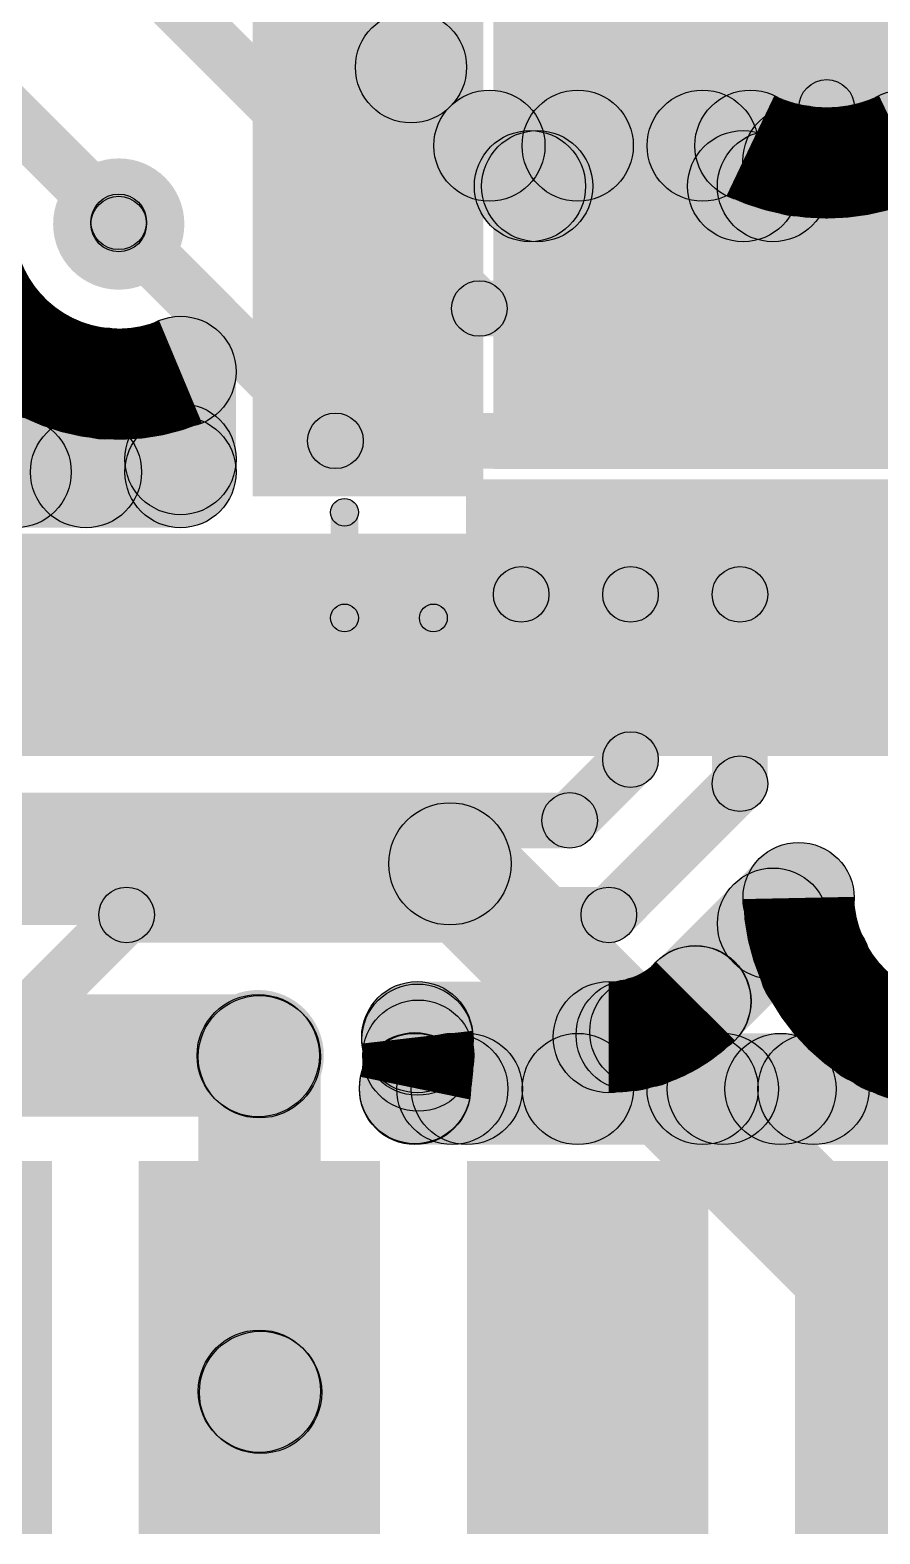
# Model space of a CAD drawing. Header units: millimetres. Extents: x 1.65 to 3.65, y 2.62 to 4.07.
# Drawn here: x 2.2024 to 2.3554, y 3.6634 to 3.934 of the extents above; entities that cross this region are included whole.
import ezdxf

# ---------------------------------------------------------------- set-up
doc = ezdxf.new("R2010")
doc.units = ezdxf.units.MM
doc.header["$MEASUREMENT"] = 0
for name, color, linetype in [('BottomLayer', 5, 'Continuous'), ('TopLayer', 1, 'Continuous'), ('TopOverlay', 2, 'Continuous'), ('TopPaste', 8, 'Continuous'), ('TopSolder', 216, 'Continuous'), ('ViaHoleLayer', 16, 'Continuous')]:
    doc.layers.add(name, color=color, linetype=linetype)

# ---------------------------------------------------------------- blocks, each defined once
blk = doc.blocks.new('ESP32_S2_WROOM_4MB__4')
at = {"layer": 'TopLayer'}
for points in [[(0.31496, 0.18012), (0.37402, 0.18012), (0.37402, 0.14469), (0.31496, 0.14469)], [(0.31496, 0.12106), (0.37402, 0.12106), (0.37402, 0.08563), (0.31496, 0.08563)], [(0.31496, 0.06201), (0.37402, 0.06201), (0.37402, 0.02657), (0.31496, 0.02657)]]:
    blk.add_hatch(color=1, dxfattribs=at).paths.add_polyline_path(points)
at = {"layer": 'TopPaste'}
for points in [[(0.31496, 0.18012), (0.37402, 0.18012), (0.37402, 0.14469), (0.31496, 0.14469)], [(0.31496, 0.12106), (0.37402, 0.12106), (0.37402, 0.08563), (0.31496, 0.08563)], [(0.31496, 0.06201), (0.37402, 0.06201), (0.37402, 0.02657), (0.31496, 0.02657)]]:
    blk.add_hatch(color=8, dxfattribs=at).paths.add_polyline_path(points)
at = {"layer": 'TopSolder'}
for points in [[(0.31096, 0.24317), (0.37802, 0.24317), (0.37802, 0.19974), (0.31096, 0.19974)], [(0.31096, 0.18412), (0.37802, 0.18412), (0.37802, 0.14069), (0.31096, 0.14069)], [(0.31096, 0.12506), (0.37802, 0.12506), (0.37802, 0.08163), (0.31096, 0.08163)], [(0.31096, 0.06601), (0.37802, 0.06601), (0.37802, 0.02257), (0.31096, 0.02257)]]:
    blk.add_hatch(color=216, dxfattribs=at).paths.add_polyline_path(points)
blk = doc.blocks.new('CP2102N_A02_GQFN24R_32')
at = {"layer": 'TopLayer'}
for points in [[(-0.05512, 0.06004), (-0.05512, 0.0935), (-0.04331, 0.0935), (-0.04331, 0.06004)], [(-0.03543, 0.06004), (-0.03543, 0.0935), (-0.02362, 0.0935), (-0.02362, 0.06004)], [(-0.01575, 0.06004), (-0.01575, 0.0935), (-0.00394, 0.0935), (-0.00394, 0.06004)], [(0.00394, 0.06004), (0.00394, 0.0935), (0.01575, 0.0935), (0.01575, 0.06004)], [(0.02362, 0.06004), (0.02362, 0.0935), (0.03543, 0.0935), (0.03543, 0.06004)], [(0.04331, 0.06004), (0.04331, 0.0935), (0.05512, 0.0935), (0.05512, 0.06004)], [(-0.0935, 0.05512), (-0.06004, 0.05512), (-0.06004, 0.04331), (-0.0935, 0.04331)], [(0.06004, 0.05512), (0.0935, 0.05512), (0.0935, 0.04331), (0.06004, 0.04331)], [(-0.0502, -0.0502), (-0.0502, 0.0502), (0.0502, 0.0502), (0.0502, -0.0502)], [(-0.0935, 0.03543), (-0.06004, 0.03543), (-0.06004, 0.02362), (-0.0935, 0.02362)], [(0.06004, 0.03543), (0.0935, 0.03543), (0.0935, 0.02362), (0.06004, 0.02362)], [(-0.0935, 0.01575), (-0.06004, 0.01575), (-0.06004, 0.00394), (-0.0935, 0.00394)], [(0.06004, 0.01575), (0.0935, 0.01575), (0.0935, 0.00394), (0.06004, 0.00394)], [(-0.0935, -0.00394), (-0.06004, -0.00394), (-0.06004, -0.01575), (-0.0935, -0.01575)], [(0.06004, -0.00394), (0.0935, -0.00394), (0.0935, -0.01575), (0.06004, -0.01575)], [(-0.0935, -0.02362), (-0.06004, -0.02362), (-0.06004, -0.03543), (-0.0935, -0.03543)], [(0.06004, -0.02362), (0.0935, -0.02362), (0.0935, -0.03543), (0.06004, -0.03543)], [(-0.0935, -0.04331), (-0.06004, -0.04331), (-0.06004, -0.05512), (-0.0935, -0.05512)], [(0.06004, -0.04331), (0.0935, -0.04331), (0.0935, -0.05512), (0.06004, -0.05512)], [(-0.05512, -0.0935), (-0.05512, -0.06004), (-0.04331, -0.06004), (-0.04331, -0.0935)], [(-0.03543, -0.0935), (-0.03543, -0.06004), (-0.02362, -0.06004), (-0.02362, -0.0935)], [(-0.01575, -0.0935), (-0.01575, -0.06004), (-0.00394, -0.06004), (-0.00394, -0.0935)], [(0.00394, -0.0935), (0.00394, -0.06004), (0.01575, -0.06004), (0.01575, -0.0935)], [(0.02362, -0.0935), (0.02362, -0.06004), (0.03543, -0.06004), (0.03543, -0.0935)], [(0.04331, -0.0935), (0.04331, -0.06004), (0.05512, -0.06004), (0.05512, -0.0935)]]:
    blk.add_hatch(color=1, dxfattribs=at).paths.add_polyline_path(points)
at = {"layer": 'TopOverlay'}
h = blk.add_hatch(color=2, dxfattribs=at)
edge = h.paths.add_edge_path()
edge.add_arc((-0.081, 0.081), 0.0025, 0, 360)
h = blk.add_hatch(color=2, dxfattribs=at)
edge = h.paths.add_edge_path()
edge.add_arc((-0.081, 0.081), 0.0025, 0, 360)
for points in [[(-0.065, 0.0835), (-0.065, 0.0785), (-0.081, 0.0785), (-0.081, 0.0835)], [(0.081, 0.0835), (0.081, 0.0785), (0.065, 0.0785), (0.065, 0.0835)], [(-0.0835, 0.081), (-0.0785, 0.081), (-0.0785, 0.062), (-0.0835, 0.062)], [(0.0785, 0.081), (0.0835, 0.081), (0.0835, 0.062), (0.0785, 0.062)], [(-0.0835, -0.062), (-0.0785, -0.062), (-0.0785, -0.081), (-0.0835, -0.081)], [(0.0785, -0.062), (0.0835, -0.062), (0.0835, -0.081), (0.0785, -0.081)], [(-0.065, -0.0785), (-0.065, -0.0835), (-0.081, -0.0835), (-0.081, -0.0785)], [(0.081, -0.0785), (0.081, -0.0835), (0.065, -0.0835), (0.065, -0.0785)]]:
    blk.add_hatch(color=2, dxfattribs=at).paths.add_polyline_path(points)
h = blk.add_hatch(color=2, dxfattribs=at)
edge = h.paths.add_edge_path()
edge.add_arc((-0.065, 0.081), 0.0025, 0, 360)
h = blk.add_hatch(color=2, dxfattribs=at)
edge = h.paths.add_edge_path()
edge.add_arc((0.065, 0.081), 0.0025, 0, 360)
h = blk.add_hatch(color=2, dxfattribs=at)
edge = h.paths.add_edge_path()
edge.add_arc((0.081, 0.081), 0.0025, 0, 360)
h = blk.add_hatch(color=2, dxfattribs=at)
edge = h.paths.add_edge_path()
edge.add_arc((0.081, 0.081), 0.0025, 0, 360)
h = blk.add_hatch(color=2, dxfattribs=at)
edge = h.paths.add_edge_path()
edge.add_arc((-0.081, 0.062), 0.0025, 0, 360)
h = blk.add_hatch(color=2, dxfattribs=at)
edge = h.paths.add_edge_path()
edge.add_arc((0.081, 0.062), 0.0025, 0, 360)
h = blk.add_hatch(color=2, dxfattribs=at)
edge = h.paths.add_edge_path()
edge.add_arc((-0.104, 0.048), 0.00427, 0, 360)
h = blk.add_hatch(color=2, dxfattribs=at)
edge = h.paths.add_edge_path()
edge.add_arc((-0.1, 0.048), 0.00427, 0, 360)
h = blk.add_hatch(color=2, dxfattribs=at)
edge = h.paths.add_edge_path()
edge.add_arc((-0.081, -0.062), 0.0025, 0, 360)
h = blk.add_hatch(color=2, dxfattribs=at)
edge = h.paths.add_edge_path()
edge.add_arc((0.081, -0.062), 0.0025, 0, 360)
h = blk.add_hatch(color=2, dxfattribs=at)
edge = h.paths.add_edge_path()
edge.add_arc((-0.081, -0.081), 0.0025, 0, 360)
h = blk.add_hatch(color=2, dxfattribs=at)
edge = h.paths.add_edge_path()
edge.add_arc((-0.081, -0.081), 0.0025, 0, 360)
h = blk.add_hatch(color=2, dxfattribs=at)
edge = h.paths.add_edge_path()
edge.add_arc((-0.065, -0.081), 0.0025, 0, 360)
h = blk.add_hatch(color=2, dxfattribs=at)
edge = h.paths.add_edge_path()
edge.add_arc((0.065, -0.081), 0.0025, 0, 360)
h = blk.add_hatch(color=2, dxfattribs=at)
edge = h.paths.add_edge_path()
edge.add_arc((0.081, -0.081), 0.0025, 0, 360)
h = blk.add_hatch(color=2, dxfattribs=at)
edge = h.paths.add_edge_path()
edge.add_arc((0.081, -0.081), 0.0025, 0, 360)
at = {"layer": 'TopPaste'}
for points in [[(-0.05512, 0.06004), (-0.05512, 0.0935), (-0.04331, 0.0935), (-0.04331, 0.06004)], [(-0.03543, 0.06004), (-0.03543, 0.0935), (-0.02362, 0.0935), (-0.02362, 0.06004)], [(-0.01575, 0.06004), (-0.01575, 0.0935), (-0.00394, 0.0935), (-0.00394, 0.06004)], [(0.00394, 0.06004), (0.00394, 0.0935), (0.01575, 0.0935), (0.01575, 0.06004)], [(0.02362, 0.06004), (0.02362, 0.0935), (0.03543, 0.0935), (0.03543, 0.06004)], [(0.04331, 0.06004), (0.04331, 0.0935), (0.05512, 0.0935), (0.05512, 0.06004)], [(-0.0935, 0.05512), (-0.06004, 0.05512), (-0.06004, 0.04331), (-0.0935, 0.04331)], [(0.06004, 0.05512), (0.0935, 0.05512), (0.0935, 0.04331), (0.06004, 0.04331)], [(-0.0502, -0.0502), (-0.0502, 0.0502), (0.0502, 0.0502), (0.0502, -0.0502)], [(-0.0935, 0.03543), (-0.06004, 0.03543), (-0.06004, 0.02362), (-0.0935, 0.02362)], [(0.06004, 0.03543), (0.0935, 0.03543), (0.0935, 0.02362), (0.06004, 0.02362)], [(-0.0935, 0.01575), (-0.06004, 0.01575), (-0.06004, 0.00394), (-0.0935, 0.00394)], [(0.06004, 0.01575), (0.0935, 0.01575), (0.0935, 0.00394), (0.06004, 0.00394)], [(-0.0935, -0.00394), (-0.06004, -0.00394), (-0.06004, -0.01575), (-0.0935, -0.01575)], [(0.06004, -0.00394), (0.0935, -0.00394), (0.0935, -0.01575), (0.06004, -0.01575)], [(-0.0935, -0.02362), (-0.06004, -0.02362), (-0.06004, -0.03543), (-0.0935, -0.03543)], [(0.06004, -0.02362), (0.0935, -0.02362), (0.0935, -0.03543), (0.06004, -0.03543)], [(-0.0935, -0.04331), (-0.06004, -0.04331), (-0.06004, -0.05512), (-0.0935, -0.05512)], [(0.06004, -0.04331), (0.0935, -0.04331), (0.0935, -0.05512), (0.06004, -0.05512)], [(-0.05512, -0.0935), (-0.05512, -0.06004), (-0.04331, -0.06004), (-0.04331, -0.0935)], [(-0.03543, -0.0935), (-0.03543, -0.06004), (-0.02362, -0.06004), (-0.02362, -0.0935)], [(-0.01575, -0.0935), (-0.01575, -0.06004), (-0.00394, -0.06004), (-0.00394, -0.0935)], [(0.00394, -0.0935), (0.00394, -0.06004), (0.01575, -0.06004), (0.01575, -0.0935)], [(0.02362, -0.0935), (0.02362, -0.06004), (0.03543, -0.06004), (0.03543, -0.0935)], [(0.04331, -0.0935), (0.04331, -0.06004), (0.05512, -0.06004), (0.05512, -0.0935)]]:
    blk.add_hatch(color=8, dxfattribs=at).paths.add_polyline_path(points)
at = {"layer": 'TopSolder'}
for points in [[(-0.05912, 0.05604), (-0.05912, 0.0975), (-0.03931, 0.0975), (-0.03931, 0.05604)], [(-0.03943, 0.05604), (-0.03943, 0.0975), (-0.01962, 0.0975), (-0.01962, 0.05604)], [(-0.01975, 0.05604), (-0.01975, 0.0975), (0.00006, 0.0975), (0.00006, 0.05604)], [(-0.00006, 0.05604), (-0.00006, 0.0975), (0.01975, 0.0975), (0.01975, 0.05604)], [(0.01962, 0.05604), (0.01962, 0.0975), (0.03943, 0.0975), (0.03943, 0.05604)], [(0.03931, 0.05604), (0.03931, 0.0975), (0.05912, 0.0975), (0.05912, 0.05604)], [(-0.0975, 0.05912), (-0.05604, 0.05912), (-0.05604, 0.03931), (-0.0975, 0.03931)], [(0.05604, 0.05912), (0.0975, 0.05912), (0.0975, 0.03931), (0.05604, 0.03931)], [(-0.0542, -0.0542), (-0.0542, 0.0542), (0.0542, 0.0542), (0.0542, -0.0542)], [(-0.0975, 0.03943), (-0.05604, 0.03943), (-0.05604, 0.01962), (-0.0975, 0.01962)], [(0.05604, 0.03943), (0.0975, 0.03943), (0.0975, 0.01962), (0.05604, 0.01962)], [(-0.0975, 0.01975), (-0.05604, 0.01975), (-0.05604, -0.00006), (-0.0975, -0.00006)], [(0.05604, 0.01975), (0.0975, 0.01975), (0.0975, -0.00006), (0.05604, -0.00006)], [(-0.0975, 0.00006), (-0.05604, 0.00006), (-0.05604, -0.01975), (-0.0975, -0.01975)], [(0.05604, 0.00006), (0.0975, 0.00006), (0.0975, -0.01975), (0.05604, -0.01975)], [(-0.0975, -0.01962), (-0.05604, -0.01962), (-0.05604, -0.03943), (-0.0975, -0.03943)], [(0.05604, -0.01962), (0.0975, -0.01962), (0.0975, -0.03943), (0.05604, -0.03943)], [(-0.0975, -0.03931), (-0.05604, -0.03931), (-0.05604, -0.05912), (-0.0975, -0.05912)], [(0.05604, -0.03931), (0.0975, -0.03931), (0.0975, -0.05912), (0.05604, -0.05912)], [(-0.05912, -0.0975), (-0.05912, -0.05604), (-0.03931, -0.05604), (-0.03931, -0.0975)], [(-0.03943, -0.0975), (-0.03943, -0.05604), (-0.01962, -0.05604), (-0.01962, -0.0975)], [(-0.01975, -0.0975), (-0.01975, -0.05604), (0.00006, -0.05604), (0.00006, -0.0975)], [(-0.00006, -0.0975), (-0.00006, -0.05604), (0.01975, -0.05604), (0.01975, -0.0975)], [(0.01962, -0.0975), (0.01962, -0.05604), (0.03943, -0.05604), (0.03943, -0.0975)], [(0.03931, -0.0975), (0.03931, -0.05604), (0.05912, -0.05604), (0.05912, -0.0975)]]:
    blk.add_hatch(color=216, dxfattribs=at).paths.add_polyline_path(points)
at = {"layer": 'TopOverlay', "const_width": 0.00854}
blk.add_lwpolyline([(-0.1, 0.048, 1), (-0.104, 0.048, 1)], format="xyb", close=True, dxfattribs=at)
at = {"layer": 'TopOverlay'}
for centre, radius in [((-0.081, 0.081), 0.0025), ((-0.081, 0.081), 0.0025), ((-0.065, 0.081), 0.0025), ((0.065, 0.081), 0.0025), ((0.081, 0.081), 0.0025), ((0.081, 0.081), 0.0025), ((-0.081, 0.062), 0.0025), ((0.081, 0.062), 0.0025), ((-0.104, 0.048), 0.00427), ((-0.1, 0.048), 0.00427), ((-0.081, -0.062), 0.0025), ((0.081, -0.062), 0.0025), ((-0.081, -0.081), 0.0025), ((-0.081, -0.081), 0.0025), ((-0.065, -0.081), 0.0025), ((0.065, -0.081), 0.0025), ((0.081, -0.081), 0.0025), ((0.081, -0.081), 0.0025)]:
    blk.add_circle(centre, radius, dxfattribs=at)

msp = doc.modelspace()

# ---------------------------------------------------------------- hatches: boundary and pattern name
at = {"layer": 'BottomLayer'}
for points in [[(2.288, 3.9302), (2.3579, 3.9302), (2.3579, 4.0322), (2.288, 4.0322)], [(2.281, 3.92731), (2.261, 3.92731), (2.261, 3.97534), (2.281, 3.97534)], [(2.23864, 3.94553), (2.25278, 3.95967), (2.27807, 3.93438), (2.26393, 3.92024)], [(2.21346, 3.94666), (2.22054, 3.95374), (2.28682, 3.88745), (2.27975, 3.88038)], [(2.3508, 3.92009), (2.3408, 3.92009), (2.3408, 3.9419), (2.3508, 3.9419)], [(2.28511, 3.9032), (2.28511, 3.9232), (2.33208, 3.9232), (2.33208, 3.9032)], [(2.27804, 3.90613), (2.29218, 3.92027), (2.29947, 3.91298), (2.28533, 3.89884)], [(2.30078, 3.89884), (2.28664, 3.91298), (2.29393, 3.92027), (2.30807, 3.90613)], [(2.31641, 3.90613), (2.33055, 3.92027), (2.33784, 3.91298), (2.3237, 3.89884)], [(2.34321, 3.89884), (2.32906, 3.91298), (2.33365, 3.91757), (2.34779, 3.90343)], [(2.2924, 3.89591), (2.2924, 3.91591), (2.45198, 3.91591), (2.45198, 3.89591)], [(2.21486, 3.89556), (2.22194, 3.90264), (2.26094, 3.86364), (2.25386, 3.85656)], [(2.28329, 3.87891), (2.28329, 3.88891), (2.47058, 3.88891), (2.47058, 3.87891)], [(2.2574, 3.8551), (2.2574, 3.8651), (2.49185, 3.8651), (2.49185, 3.8551)], [(2.06449, 3.80341), (2.06449, 3.84341), (2.50041, 3.84341), (2.50041, 3.80341)], [(2.12125, 3.773), (2.12125, 3.795), (2.278, 3.795), (2.278, 3.773)], [(2.27022, 3.77622), (2.28578, 3.79178), (2.39078, 3.68678), (2.37522, 3.67122)], [(2.1525, 3.7385), (2.1525, 3.7605), (2.2435, 3.7605), (2.2435, 3.7385)]]:
    msp.add_hatch(color=5, dxfattribs=at).paths.add_polyline_path(points)
h = msp.add_hatch(color=5, dxfattribs=at)
edge = h.paths.add_edge_path()
edge.add_arc((2.3458, 3.9419), 0.01181, 0, 360)
h = msp.add_hatch(color=5, dxfattribs=at)
edge = h.paths.add_edge_path()
edge.add_arc((2.271, 3.92731), 0.01, 0, 360)
h = msp.add_hatch(color=5, dxfattribs=at)
edge = h.paths.add_edge_path()
edge.add_arc((2.271, 3.92731), 0.01, 0, 360)
h = msp.add_hatch(color=5, dxfattribs=at)
edge = h.paths.add_edge_path()
edge.add_arc((2.28511, 3.9132), 0.01, 0, 360)
h = msp.add_hatch(color=5, dxfattribs=at)
edge = h.paths.add_edge_path()
edge.add_arc((2.28511, 3.9132), 0.01, 0, 360)
h = msp.add_hatch(color=5, dxfattribs=at)
edge = h.paths.add_edge_path()
edge.add_arc((2.301, 3.9132), 0.01, 0, 360)
h = msp.add_hatch(color=5, dxfattribs=at)
edge = h.paths.add_edge_path()
edge.add_arc((2.32348, 3.9132), 0.01, 0, 360)
h = msp.add_hatch(color=5, dxfattribs=at)
edge = h.paths.add_edge_path()
edge.add_arc((2.33208, 3.9132), 0.01, 0, 360)
h = msp.add_hatch(color=5, dxfattribs=at)
edge = h.paths.add_edge_path()
edge.add_arc((2.33208, 3.9132), 0.01, 0, 360)
h = msp.add_hatch(color=5, dxfattribs=at)
edge = h.paths.add_edge_path()
edge.add_arc((2.3458, 3.92009), 0.005, 0, 360)
h = msp.add_hatch(color=5, dxfattribs=at)
edge = h.paths.add_edge_path()
edge.add_arc((2.35952, 3.9132), 0.01, 0, 360)
h = msp.add_hatch(color=5, dxfattribs=at)
edge = h.paths.add_edge_path()
edge.add_arc((2.35952, 3.9132), 0.01, 0, 360)
h = msp.add_hatch(color=5, dxfattribs=at)
edge = h.paths.add_edge_path()
edge.add_arc((2.34072, 3.9105), 0.01, 0, 360)
h = msp.add_hatch(color=5, dxfattribs=at)
edge = h.paths.add_edge_path()
edge.add_arc((2.2924, 3.90591), 0.01, 0, 360)
h = msp.add_hatch(color=5, dxfattribs=at)
edge = h.paths.add_edge_path()
edge.add_arc((2.2924, 3.90591), 0.01, 0, 360)
h = msp.add_hatch(color=5, dxfattribs=at)
edge = h.paths.add_edge_path()
edge.add_arc((2.29371, 3.90591), 0.01, 0, 360)
h = msp.add_hatch(color=5, dxfattribs=at)
edge = h.paths.add_edge_path()
edge.add_arc((2.33077, 3.90591), 0.01, 0, 360)
h = msp.add_hatch(color=5, dxfattribs=at)
edge = h.paths.add_edge_path()
edge.add_arc((2.33613, 3.90591), 0.01, 0, 360)
h = msp.add_hatch(color=5, dxfattribs=at)
edge = h.paths.add_edge_path()
edge.add_arc((2.2184, 3.8991), 0.01181, 0, 360)
h = msp.add_hatch(color=5, dxfattribs=at)
edge = h.paths.add_edge_path()
edge.add_arc((2.2184, 3.8991), 0.005, 0, 360)
h = msp.add_hatch(color=5, dxfattribs=at)
edge = h.paths.add_edge_path()
edge.add_arc((2.28329, 3.88391), 0.005, 0, 360)
h = msp.add_hatch(color=5, dxfattribs=at)
edge = h.paths.add_edge_path()
edge.add_arc((2.28329, 3.88391), 0.005, 0, 360)
h = msp.add_hatch(color=5, dxfattribs=at)
edge = h.paths.add_edge_path()
edge.add_arc((2.2574, 3.8601), 0.005, 0, 360)
h = msp.add_hatch(color=5, dxfattribs=at)
edge = h.paths.add_edge_path()
edge.add_arc((2.2574, 3.8601), 0.005, 0, 360)
h = msp.add_hatch(color=5, dxfattribs=at)
edge = h.paths.add_edge_path()
edge.add_arc((2.278, 3.784), 0.011, 0, 360)
h = msp.add_hatch(color=5, dxfattribs=at)
edge = h.paths.add_edge_path()
edge.add_arc((2.278, 3.784), 0.011, 0, 360)
h = msp.add_hatch(color=5, dxfattribs=at)
edge = h.paths.add_edge_path()
edge.add_arc((2.2435, 3.7495), 0.01181, 0, 360)
h = msp.add_hatch(color=5, dxfattribs=at)
edge = h.paths.add_edge_path()
edge.add_arc((2.2435, 3.7495), 0.011, 0, 360)
at = {"layer": 'TopLayer'}
h = msp.add_hatch(color=1, dxfattribs=at)
edge = h.paths.add_edge_path()
edge.add_arc((2.3458, 3.9419), 0.01181, 0, 360)
for points in [[(2.18736, 3.92346), (2.19444, 3.93054), (2.22194, 3.90304), (2.21486, 3.89596)], [(2.1549, 3.89793), (2.16905, 3.91207), (2.21958, 3.86154), (2.20543, 3.8474)], [(2.2234, 3.8991), (2.2134, 3.8991), (2.2134, 3.8995), (2.2234, 3.8995)], [(2.20691, 3.8474), (2.19277, 3.86154), (2.20871, 3.87748), (2.22285, 3.86334)], [(2.23952, 3.85681), (2.21952, 3.85681), (2.21952, 3.87252), (2.23952, 3.87252)], [(2.23952, 3.85681), (2.21952, 3.85681), (2.21952, 3.87252), (2.23952, 3.87252)], [(2.16747, 3.84447), (2.16747, 3.86447), (2.22952, 3.86447), (2.22952, 3.84447)], [(2.16747, 3.82747), (2.16747, 3.83747), (2.29082, 3.83747), (2.29082, 3.82747)], [(2.3155, 3.80276), (2.3055, 3.80276), (2.3055, 3.83247), (2.3155, 3.83247)], [(2.33519, 3.79841), (2.32519, 3.79841), (2.32519, 3.83247), (2.33519, 3.83247)], [(2.30309, 3.78828), (2.29601, 3.79535), (2.30697, 3.8063), (2.31404, 3.79923)], [(2.31013, 3.77128), (2.30306, 3.77835), (2.32665, 3.80194), (2.33372, 3.79487)], [(2.19481, 3.78681), (2.19481, 3.79681), (2.29955, 3.79681), (2.29955, 3.78681)], [(2.32926, 3.75222), (2.31512, 3.76636), (2.33368, 3.78493), (2.34782, 3.77079)], [(2.21981, 3.76981), (2.21981, 3.77981), (2.30659, 3.77981), (2.30659, 3.76981)], [(2.32908, 3.76618), (2.34322, 3.78033), (2.3508, 3.77274), (2.33666, 3.7586)], [(2.1914, 3.73933), (2.18433, 3.7464), (2.21628, 3.77835), (2.22335, 3.77128)], [(2.27212, 3.74281), (2.27212, 3.76281), (2.30659, 3.76281), (2.30659, 3.74281)], [(2.30609, 3.74674), (2.32023, 3.76089), (2.33054, 3.75058), (2.3164, 3.73643)], [(2.3505, 3.73643), (2.33636, 3.75058), (2.347, 3.76122), (2.36115, 3.74707)], [(2.2651, 3.74531), (2.27924, 3.75945), (2.28812, 3.75058), (2.27397, 3.73643)], [(2.30808, 3.73643), (2.29394, 3.75058), (2.30363, 3.76027), (2.31777, 3.74613)], [(2.34971, 3.74555), (2.36385, 3.75969), (2.37297, 3.75058), (2.35883, 3.73643)], [(2.23572, 3.74172), (2.25128, 3.75728), (2.25149, 3.75707), (2.23593, 3.74151)], [(2.27171, 3.7335), (2.27171, 3.7535), (2.27844, 3.7535), (2.27844, 3.7335)], [(2.27171, 3.7335), (2.27171, 3.7535), (2.27844, 3.7535), (2.27844, 3.7335)], [(2.27844, 3.7335), (2.27844, 3.7535), (2.32712, 3.7535), (2.32712, 3.7335)], [(2.32712, 3.7335), (2.32712, 3.7535), (2.3375, 3.7535), (2.3375, 3.7335)], [(2.32712, 3.7335), (2.32712, 3.7535), (2.3375, 3.7535), (2.3375, 3.7335)], [(2.3375, 3.7335), (2.3375, 3.7535), (2.38617, 3.7535), (2.38617, 3.7335)], [(2.25471, 3.68912), (2.23271, 3.68912), (2.23271, 3.74929), (2.25471, 3.74929)], [(2.23593, 3.68134), (2.25149, 3.69689), (2.2517, 3.69668), (2.23614, 3.68113)]]:
    msp.add_hatch(color=1, dxfattribs=at).paths.add_polyline_path(points)
h = msp.add_hatch(color=1, dxfattribs=at)
edge = h.paths.add_edge_path()
edge.add_arc((2.2184, 3.8991), 0.01181, 0, 360)
h = msp.add_hatch(color=1, dxfattribs=at)
edge = h.paths.add_edge_path()
edge.add_arc((2.2184, 3.8995), 0.005, 0, 360)
h = msp.add_hatch(color=1, dxfattribs=at)
edge = h.paths.add_edge_path()
edge.add_arc((2.2184, 3.8995), 0.005, 0, 360)
h = msp.add_hatch(color=1, dxfattribs=at)
edge = h.paths.add_edge_path()
edge.add_arc((2.2184, 3.8991), 0.005, 0, 360)
h = msp.add_hatch(color=1, dxfattribs=at)
edge = h.paths.add_edge_path()
edge.add_arc((2.22952, 3.87252), 0.01, 0, 360)
h = msp.add_hatch(color=1, dxfattribs=at)
edge = h.paths.add_edge_path()
edge.add_arc((2.22952, 3.87252), 0.01, 0, 360)
h = msp.add_hatch(color=1, dxfattribs=at)
edge = h.paths.add_edge_path()
edge.add_arc((2.22952, 3.87252), 0.01, 0, 360)
h = msp.add_hatch(color=1, dxfattribs=at)
edge = h.paths.add_edge_path()
edge.add_arc((2.21578, 3.87041), 0.01, 0, 360)
h = msp.add_hatch(color=1, dxfattribs=at)
edge = h.paths.add_edge_path()
edge.add_arc((2.22952, 3.85681), 0.01, 0, 360)
h = msp.add_hatch(color=1, dxfattribs=at)
edge = h.paths.add_edge_path()
edge.add_arc((2.22952, 3.85681), 0.01, 0, 360)
h = msp.add_hatch(color=1, dxfattribs=at)
edge = h.paths.add_edge_path()
edge.add_arc((2.19984, 3.85447), 0.01, 0, 360)
h = msp.add_hatch(color=1, dxfattribs=at)
edge = h.paths.add_edge_path()
edge.add_arc((2.21251, 3.85447), 0.01, 0, 360)
h = msp.add_hatch(color=1, dxfattribs=at)
edge = h.paths.add_edge_path()
edge.add_arc((2.22952, 3.85447), 0.01, 0, 360)
h = msp.add_hatch(color=1, dxfattribs=at)
edge = h.paths.add_edge_path()
edge.add_arc((2.29082, 3.83247), 0.005, 0, 360)
h = msp.add_hatch(color=1, dxfattribs=at)
edge = h.paths.add_edge_path()
edge.add_arc((2.3105, 3.83247), 0.005, 0, 360)
h = msp.add_hatch(color=1, dxfattribs=at)
edge = h.paths.add_edge_path()
edge.add_arc((2.33019, 3.83247), 0.005, 0, 360)
h = msp.add_hatch(color=1, dxfattribs=at)
edge = h.paths.add_edge_path()
edge.add_arc((2.3105, 3.80276), 0.005, 0, 360)
h = msp.add_hatch(color=1, dxfattribs=at)
edge = h.paths.add_edge_path()
edge.add_arc((2.3105, 3.80276), 0.005, 0, 360)
h = msp.add_hatch(color=1, dxfattribs=at)
edge = h.paths.add_edge_path()
edge.add_arc((2.33019, 3.79841), 0.005, 0, 360)
h = msp.add_hatch(color=1, dxfattribs=at)
edge = h.paths.add_edge_path()
edge.add_arc((2.33019, 3.79841), 0.005, 0, 360)
h = msp.add_hatch(color=1, dxfattribs=at)
edge = h.paths.add_edge_path()
edge.add_arc((2.29955, 3.79181), 0.005, 0, 360)
h = msp.add_hatch(color=1, dxfattribs=at)
edge = h.paths.add_edge_path()
edge.add_arc((2.29955, 3.79181), 0.005, 0, 360)
h = msp.add_hatch(color=1, dxfattribs=at)
edge = h.paths.add_edge_path()
edge.add_arc((2.34075, 3.77786), 0.01, 0, 360)
h = msp.add_hatch(color=1, dxfattribs=at)
edge = h.paths.add_edge_path()
edge.add_arc((2.34075, 3.77786), 0.01, 0, 360)
h = msp.add_hatch(color=1, dxfattribs=at)
edge = h.paths.add_edge_path()
edge.add_arc((2.33615, 3.77325), 0.01, 0, 360)
h = msp.add_hatch(color=1, dxfattribs=at)
edge = h.paths.add_edge_path()
edge.add_arc((2.21981, 3.77481), 0.005, 0, 360)
h = msp.add_hatch(color=1, dxfattribs=at)
edge = h.paths.add_edge_path()
edge.add_arc((2.21981, 3.77481), 0.005, 0, 360)
h = msp.add_hatch(color=1, dxfattribs=at)
edge = h.paths.add_edge_path()
edge.add_arc((2.30659, 3.77481), 0.005, 0, 360)
h = msp.add_hatch(color=1, dxfattribs=at)
edge = h.paths.add_edge_path()
edge.add_arc((2.30659, 3.77481), 0.005, 0, 360)
h = msp.add_hatch(color=1, dxfattribs=at)
edge = h.paths.add_edge_path()
edge.add_arc((2.34373, 3.76567), 0.01, 0, 360)
h = msp.add_hatch(color=1, dxfattribs=at)
edge = h.paths.add_edge_path()
edge.add_arc((2.32215, 3.75925), 0.01, 0, 360)
h = msp.add_hatch(color=1, dxfattribs=at)
edge = h.paths.add_edge_path()
edge.add_arc((2.32219, 3.75929), 0.01, 0, 360)
h = msp.add_hatch(color=1, dxfattribs=at)
edge = h.paths.add_edge_path()
edge.add_arc((2.32219, 3.75929), 0.01, 0, 360)
h = msp.add_hatch(color=1, dxfattribs=at)
edge = h.paths.add_edge_path()
edge.add_arc((2.31316, 3.75381), 0.01, 0, 360)
h = msp.add_hatch(color=1, dxfattribs=at)
edge = h.paths.add_edge_path()
edge.add_arc((2.35407, 3.75415), 0.01, 0, 360)
h = msp.add_hatch(color=1, dxfattribs=at)
edge = h.paths.add_edge_path()
edge.add_arc((2.2435, 3.7495), 0.01181, 0, 360)
h = msp.add_hatch(color=1, dxfattribs=at)
edge = h.paths.add_edge_path()
edge.add_arc((2.27212, 3.75281), 0.01, 0, 360)
h = msp.add_hatch(color=1, dxfattribs=at)
edge = h.paths.add_edge_path()
edge.add_arc((2.27212, 3.75281), 0.01, 0, 360)
h = msp.add_hatch(color=1, dxfattribs=at)
edge = h.paths.add_edge_path()
edge.add_arc((2.27217, 3.75238), 0.01, 0, 360)
h = msp.add_hatch(color=1, dxfattribs=at)
edge = h.paths.add_edge_path()
edge.add_arc((2.30659, 3.75281), 0.01, 0, 360)
h = msp.add_hatch(color=1, dxfattribs=at)
edge = h.paths.add_edge_path()
edge.add_arc((2.30659, 3.75281), 0.01, 0, 360)
h = msp.add_hatch(color=1, dxfattribs=at)
edge = h.paths.add_edge_path()
edge.add_arc((2.30659, 3.75281), 0.01, 0, 360)
h = msp.add_hatch(color=1, dxfattribs=at)
edge = h.paths.add_edge_path()
edge.add_arc((2.3107, 3.7532), 0.01, 0, 360)
h = msp.add_hatch(color=1, dxfattribs=at)
edge = h.paths.add_edge_path()
edge.add_arc((2.35678, 3.75262), 0.01, 0, 360)
h = msp.add_hatch(color=1, dxfattribs=at)
edge = h.paths.add_edge_path()
edge.add_arc((2.2435, 3.7495), 0.011, 0, 360)
h = msp.add_hatch(color=1, dxfattribs=at)
edge = h.paths.add_edge_path()
edge.add_arc((2.24371, 3.74929), 0.011, 0, 360)
h = msp.add_hatch(color=1, dxfattribs=at)
edge = h.paths.add_edge_path()
edge.add_arc((2.24371, 3.74929), 0.011, 0, 360)
h = msp.add_hatch(color=1, dxfattribs=at)
edge = h.paths.add_edge_path()
edge.add_arc((2.27231, 3.7495), 0.01, 0, 360)
h = msp.add_hatch(color=1, dxfattribs=at)
edge = h.paths.add_edge_path()
edge.add_arc((2.27231, 3.7495), 0.01, 0, 360)
h = msp.add_hatch(color=1, dxfattribs=at)
edge = h.paths.add_edge_path()
edge.add_arc((2.27171, 3.74365), 0.01, 0, 360)
h = msp.add_hatch(color=1, dxfattribs=at)
edge = h.paths.add_edge_path()
edge.add_arc((2.27171, 3.7435), 0.01, 0, 360)
h = msp.add_hatch(color=1, dxfattribs=at)
edge = h.paths.add_edge_path()
edge.add_arc((2.27171, 3.7435), 0.01, 0, 360)
h = msp.add_hatch(color=1, dxfattribs=at)
edge = h.paths.add_edge_path()
edge.add_arc((2.27844, 3.7435), 0.01, 0, 360)
h = msp.add_hatch(color=1, dxfattribs=at)
edge = h.paths.add_edge_path()
edge.add_arc((2.27844, 3.7435), 0.01, 0, 360)
h = msp.add_hatch(color=1, dxfattribs=at)
edge = h.paths.add_edge_path()
edge.add_arc((2.27844, 3.7435), 0.01, 0, 360)
h = msp.add_hatch(color=1, dxfattribs=at)
edge = h.paths.add_edge_path()
edge.add_arc((2.28105, 3.7435), 0.01, 0, 360)
h = msp.add_hatch(color=1, dxfattribs=at)
edge = h.paths.add_edge_path()
edge.add_arc((2.30101, 3.7435), 0.01, 0, 360)
h = msp.add_hatch(color=1, dxfattribs=at)
edge = h.paths.add_edge_path()
edge.add_arc((2.32347, 3.7435), 0.01, 0, 360)
h = msp.add_hatch(color=1, dxfattribs=at)
edge = h.paths.add_edge_path()
edge.add_arc((2.32712, 3.7435), 0.01, 0, 360)
h = msp.add_hatch(color=1, dxfattribs=at)
edge = h.paths.add_edge_path()
edge.add_arc((2.32712, 3.7435), 0.01, 0, 360)
h = msp.add_hatch(color=1, dxfattribs=at)
edge = h.paths.add_edge_path()
edge.add_arc((2.32712, 3.7435), 0.01, 0, 360)
h = msp.add_hatch(color=1, dxfattribs=at)
edge = h.paths.add_edge_path()
edge.add_arc((2.3375, 3.7435), 0.01, 0, 360)
h = msp.add_hatch(color=1, dxfattribs=at)
edge = h.paths.add_edge_path()
edge.add_arc((2.3375, 3.7435), 0.01, 0, 360)
h = msp.add_hatch(color=1, dxfattribs=at)
edge = h.paths.add_edge_path()
edge.add_arc((2.3375, 3.7435), 0.01, 0, 360)
h = msp.add_hatch(color=1, dxfattribs=at)
edge = h.paths.add_edge_path()
edge.add_arc((2.34343, 3.7435), 0.01, 0, 360)
h = msp.add_hatch(color=1, dxfattribs=at)
edge = h.paths.add_edge_path()
edge.add_arc((2.24371, 3.68912), 0.011, 0, 360)
h = msp.add_hatch(color=1, dxfattribs=at)
edge = h.paths.add_edge_path()
edge.add_arc((2.24371, 3.68912), 0.011, 0, 360)
h = msp.add_hatch(color=1, dxfattribs=at)
edge = h.paths.add_edge_path()
edge.add_arc((2.24392, 3.68891), 0.011, 0, 360)
at = {"layer": 'ViaHoleLayer'}
h = msp.add_hatch(color=16, dxfattribs=at)
edge = h.paths.add_edge_path()
edge.add_arc((2.2184, 3.8991), 0.00591, 0, 360)
h = msp.add_hatch(color=16, dxfattribs=at)
edge = h.paths.add_edge_path()
edge.add_arc((2.2435, 3.7495), 0.00591, 0, 360)

# ---------------------------------------------------------------- linework, layer by layer
at = {"layer": 'BottomLayer', "const_width": 0.02}
msp.add_lwpolyline([(2.35952, 3.9132, -0.226742), (2.33208, 3.9132)], format="xyb", dxfattribs=at)
at = {"layer": 'BottomLayer'}
for centre, radius in [((2.271, 3.92731), 0.01), ((2.271, 3.92731), 0.01), ((2.28511, 3.9132), 0.01), ((2.28511, 3.9132), 0.01), ((2.301, 3.9132), 0.01), ((2.32348, 3.9132), 0.01), ((2.33208, 3.9132), 0.01), ((2.33208, 3.9132), 0.01), ((2.3458, 3.92009), 0.005), ((2.35952, 3.9132), 0.01), ((2.35952, 3.9132), 0.01), ((2.34072, 3.9105), 0.01), ((2.2924, 3.90591), 0.01), ((2.2924, 3.90591), 0.01), ((2.29371, 3.90591), 0.01), ((2.33077, 3.90591), 0.01), ((2.33613, 3.90591), 0.01), ((2.2184, 3.8991), 0.005), ((2.28329, 3.88391), 0.005), ((2.28329, 3.88391), 0.005), ((2.2574, 3.8601), 0.005), ((2.2574, 3.8601), 0.005), ((2.278, 3.784), 0.011), ((2.278, 3.784), 0.011), ((2.2435, 3.7495), 0.011)]:
    msp.add_circle(centre, radius, dxfattribs=at)
at = {"layer": 'TopLayer', "const_width": 0.02}
for points in [[(2.22952, 3.87252, -0.513899), (2.18966, 3.89713)], [(2.39837, 3.77844, -0.989884), (2.34075, 3.77786)], [(2.32219, 3.75929, -0.199566), (2.30659, 3.75281)], [(2.32215, 3.75925, -0.198912), (2.30659, 3.75281)], [(2.27212, 3.75281, -0.028802), (2.27231, 3.7495)], [(2.27231, 3.7495, -0.051172), (2.27171, 3.74365)]]:
    msp.add_lwpolyline(points, format="xyb", dxfattribs=at)
at = {"layer": 'TopLayer'}
for centre, radius in [((2.2184, 3.8995), 0.005), ((2.2184, 3.8995), 0.005), ((2.2184, 3.8991), 0.005), ((2.22952, 3.87252), 0.01), ((2.22952, 3.87252), 0.01), ((2.22952, 3.87252), 0.01), ((2.21578, 3.87041), 0.01), ((2.22952, 3.85681), 0.01), ((2.22952, 3.85681), 0.01), ((2.19984, 3.85447), 0.01), ((2.21251, 3.85447), 0.01), ((2.22952, 3.85447), 0.01), ((2.29082, 3.83247), 0.005), ((2.3105, 3.83247), 0.005), ((2.33019, 3.83247), 0.005), ((2.3105, 3.80276), 0.005), ((2.3105, 3.80276), 0.005), ((2.33019, 3.79841), 0.005), ((2.33019, 3.79841), 0.005), ((2.29955, 3.79181), 0.005), ((2.29955, 3.79181), 0.005), ((2.34075, 3.77786), 0.01), ((2.34075, 3.77786), 0.01), ((2.33615, 3.77325), 0.01), ((2.21981, 3.77481), 0.005), ((2.21981, 3.77481), 0.005), ((2.30659, 3.77481), 0.005), ((2.30659, 3.77481), 0.005), ((2.34373, 3.76567), 0.01), ((2.32215, 3.75925), 0.01), ((2.32219, 3.75929), 0.01), ((2.32219, 3.75929), 0.01), ((2.31316, 3.75381), 0.01), ((2.35407, 3.75415), 0.01), ((2.27212, 3.75281), 0.01), ((2.27212, 3.75281), 0.01), ((2.27217, 3.75238), 0.01), ((2.30659, 3.75281), 0.01), ((2.30659, 3.75281), 0.01), ((2.30659, 3.75281), 0.01), ((2.3107, 3.7532), 0.01), ((2.35678, 3.75262), 0.01), ((2.2435, 3.7495), 0.011), ((2.24371, 3.74929), 0.011), ((2.24371, 3.74929), 0.011), ((2.27231, 3.7495), 0.01), ((2.27231, 3.7495), 0.01), ((2.27171, 3.74365), 0.01), ((2.27171, 3.7435), 0.01), ((2.27171, 3.7435), 0.01), ((2.27844, 3.7435), 0.01), ((2.27844, 3.7435), 0.01), ((2.27844, 3.7435), 0.01), ((2.28105, 3.7435), 0.01), ((2.30101, 3.7435), 0.01), ((2.32347, 3.7435), 0.01), ((2.32712, 3.7435), 0.01), ((2.32712, 3.7435), 0.01), ((2.32712, 3.7435), 0.01), ((2.3375, 3.7435), 0.01), ((2.3375, 3.7435), 0.01), ((2.3375, 3.7435), 0.01), ((2.34343, 3.7435), 0.01), ((2.24371, 3.68912), 0.011), ((2.24371, 3.68912), 0.011), ((2.24392, 3.68891), 0.011)]:
    msp.add_circle(centre, radius, dxfattribs=at)

# ---------------------------------------------------------------- block references
for name, p, rotation in [('CP2102N_A02_GQFN24R_32', (2.34003, 3.90924), 180), ('ESP32_S2_WROOM_4MB__4', (2.40613, 3.35249), 90)]:
    msp.add_blockref(name, p, dxfattribs=dict(rotation=rotation))

doc.saveas('drawing.dxf')
